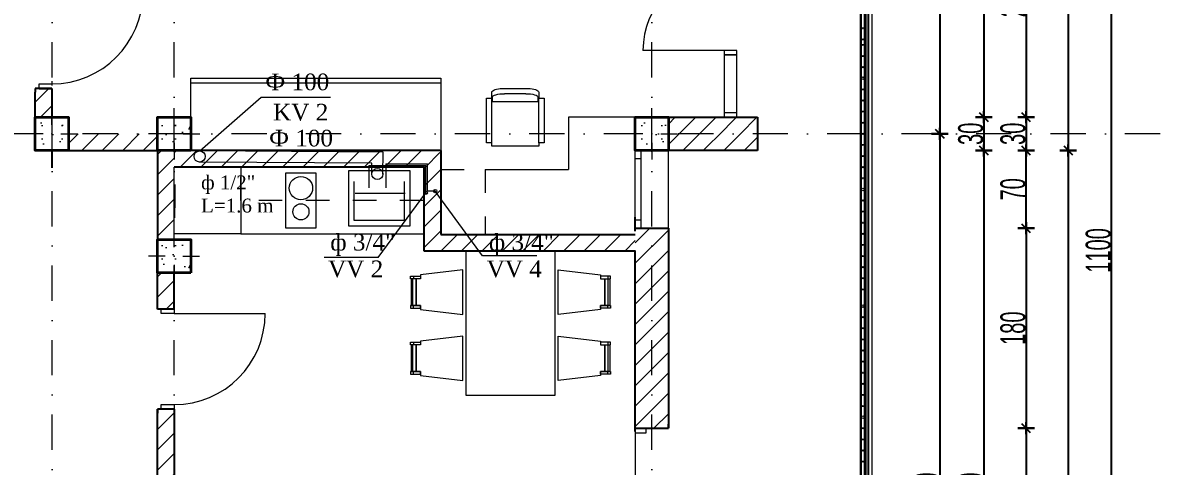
# Model space of a CAD drawing. Header units: millimetres. Extents: x -13678 to 175322, y 9978 to 39678.
# Drawn here: x 70626 to 80867, y 24714 to 28707 of the extents above; entities that cross this region are included whole.
import ezdxf

# ---------------------------------------------------------------- set-up
doc = ezdxf.new("R2010")
doc.units = ezdxf.units.MM
doc.header["$MEASUREMENT"] = 0
doc.set_wipeout_variables(frame=1)
for name, pattern in [('Dashed', [423.333333, 211.666667, -211.666667]), ('Dot & Dashed', [670.277762, 317.5, -176.388889, 0, -176.388874]), ('Wipeout_Contour', [1000, 0, -1000])]:
    doc.linetypes.add(name, pattern=pattern)
doc.layers.get('Defpoints').update_dxf_attribs({"lineweight": 13})
for name, color, linetype, lineweight, true_color in [('2D Drafting - General_Pen_No__5', 7, 'Continuous', 13, 0x40a5ff), ('New_MEP - Electrical_Pen_No__4', 7, 'Continuous', 20, 0x029e21), ('New_Structural - Bearing_Pen_No__168', 7, 'Continuous', 13, 0xfe847a), ('New_Structural - Bearing_Pen_No__169', 7, 'Continuous', 13, 0x68b353), ('New_Structural - Bearing_Pen_No__23', 7, 'Continuous', 20, 0xff6600), ('New_Structural - Bearing_Pen_No__28', 7, 'Continuous', 35, 0xa80f02), ('New_Structural - Bearing_Pen_No__3', 7, 'Continuous', 18, 0xff6600), ('New_Structural - Bearing_Pen_No__69', 7, 'Continuous', 20, 0x71cebe), ('New_Structural - Bearing_Pen_No__89', 7, 'Continuous', 20, 0x71cebe), ('Structural - Bearing_Pen_No__69', 7, 'Continuous', 13, 0x71cebe)]:
    doc.layers.add(name, color=color, linetype=linetype, lineweight=lineweight, true_color=true_color)
for name, color, linetype, lineweight in [('2D Drafting - General_Pen_No__6', 5, 'Continuous', 13), ('Lines_Pen_No__1', 7, 'Continuous', 13), ('New_Interior - Stair & Railing_Pen_No__11', 171, 'Continuous', 18), ('New_Structural - Bearing_Pen_No__20', 1, 'Continuous', 0), ('New_Structural - Bearing_Pen_No__27', 7, 'Continuous', 35), ('Text blocks_Pen_No__1', 7, 'Continuous', 13)]:
    doc.layers.add(name, color=color, linetype=linetype, lineweight=lineweight)
doc.layers.add('New_MEP - Electrical', color=7, linetype='Continuous')
doc.layers.add('New_Structural - Bearing', color=7, linetype='Continuous')
doc.styles.add('GENERATED_STYLE_6', font='times.ttf')
doc.styles.add('PLATEIA', font='CGSAPPS.shx', dxfattribs={"width": 0.6})
doc.dimstyles.new('100v', dxfattribs={"dimtxt": 225, "dimasz": 1, "dimexe": 0.18, "dimexo": 0.0625, "dimgap": 4, "dimtad": 1, "dimdec": 0, "dimlfac": 0.1, "dimzin": 12, "dimdsep": 46, "dimtxsty": 'PLATEIA', "dimblk": 'A$C321216CB', "dimcen": 0.09, "dimse1": 1, "dimse2": 1, "dimclrd": 256, "dimclrt": 256, "dimadec": 3, "dimazin": 0, "dimtfac": 1, "dimtdec": 0, "dimtix": 1, "dimtmove": 2, "dimatfit": 3, "dimldrblk": 'A$C321216CB', "dimfxl": 1, "dimtolj": 1, "dimtzin": 0, "dimlwd": -1, "dimarcsym": 0})
pattern_1 = [(45, (-3804.62, -5199.75), (-91.92388, 91.92388), [])]
pattern_2 = [(45, (-3804.62, -5029.75), (-91.92388, 91.92388), [])]

# ---------------------------------------------------------------- blocks, each defined once
blk = doc.blocks.new('Armchair 01 25[18]', base_point=(70463, 32596))
at = {"layer": 'New_MEP - Electrical_Pen_No__4', "color": 104, "linetype": 'Continuous', "lineweight": 20, "true_color": 0x029e21}
for p, q in [((70511, 32627), (70511, 33027)), ((70511, 32996), (70935, 32996)), ((70517, 32996), (70517, 33038)), ((70627, 33068), (70819, 33068)), ((70929, 32996), (70929, 33038)), ((70935, 32627), (70935, 33027))]:
    blk.add_line(p, q, dxfattribs=at)
at = {"layer": 'New_MEP - Electrical_Pen_No__4', "color": 104, "linetype": 'Continuous', "lineweight": 20, "true_color": 0x029e21, "flags": 128}
blk.add_lwpolyline([(70819, 33116), (70627, 33116), (70608, 33115), (70589, 33114), (70571, 33112), (70555, 33109), (70555, 33108), (70541, 33105), (70530, 33100), (70529, 33100), (70521, 33095), (70520, 33095), (70515, 33089), (70514, 33089), (70514, 33088), (70513, 33087), (70512, 33081), (70511, 33080), (70511, 33080), (70511, 33027), (70463, 33027), (70463, 32627), (70511, 32627), (70511, 32596), (70935, 32596), (70935, 32627), (70983, 32627), (70983, 33027), (70935, 33027), (70935, 33080), (70935, 33080), (70935, 33081), (70933, 33087), (70933, 33088), (70932, 33089), (70932, 33089), (70926, 33095), (70926, 33095), (70917, 33100), (70917, 33100), (70905, 33105), (70892, 33108), (70891, 33109), (70875, 33112), (70858, 33114), (70839, 33115)], close=True, dxfattribs=at)
at = {"layer": 'New_MEP - Electrical_Pen_No__4', "color": 104, "linetype": 'Continuous', "lineweight": 20, "true_color": 0x029e21}
for centre, start_param, end_param in [((70627, 33038), 1.570796, 3.141593), ((70819, 33038), 0, 1.570796)]:
    blk.add_ellipse(centre, major_axis=(110, 0), ratio=0.273279, start_param=start_param, end_param=end_param, dxfattribs=at)
blk = doc.blocks.new('A$C321216CB')
for p, q in [((-54, 0), (54, 0)), ((-38, -38), (38, 38)), ((0, -75), (0, 75))]:
    blk.add_line(p, q)
blk = doc.blocks.new('*D572')
at = {"transparency": 16777216}
blk.add_line((78882, 32006), (78882, 27708), dxfattribs=at)
at = {"layer": 'Defpoints', "color": 0, "transparency": 16777216}
for p in [(78905, 32007), (78597, 27707), (78882, 27707)]:
    blk.add_point(p, dxfattribs=at)
at = {"transparency": 16777216}
for p, rotation in [((78882, 32007), 90), ((78882, 27707), 270)]:
    blk.add_blockref('A$C321216CB', p, dxfattribs=dict(at, rotation=rotation))
at = {"transparency": 16777216, "insert": (78765, 29857), "char_height": 225, "attachment_point": 5, "rotation": 90, "style": 'PLATEIA'}
blk.add_mtext('\\A1;430', dxfattribs=at)
blk = doc.blocks.new('*D573')
at = {"transparency": 16777216}
blk.add_line((78882, 27706), (78882, 21308), dxfattribs=at)
at = {"layer": 'Defpoints', "color": 0, "transparency": 16777216}
for p in [(78597, 27707), (78618, 21307), (78882, 21307)]:
    blk.add_point(p, dxfattribs=at)
at = {"transparency": 16777216}
for p, rotation in [((78882, 27707), 90), ((78882, 21307), 270)]:
    blk.add_blockref('A$C321216CB', p, dxfattribs=dict(at, rotation=rotation))
at = {"transparency": 16777216, "insert": (78765, 24507), "char_height": 225, "attachment_point": 5, "rotation": 90, "style": 'PLATEIA'}
blk.add_mtext('\\A1;640', dxfattribs=at)
blk = doc.blocks.new('*D575')
at = {"transparency": 16777216}
blk.add_line((79278, 31856), (79278, 27858), dxfattribs=at)
at = {"layer": 'Defpoints', "color": 0, "transparency": 16777216}
for p in [(78410, 31857), (77239, 27857), (79278, 27857)]:
    blk.add_point(p, dxfattribs=at)
at = {"transparency": 16777216}
for p, rotation in [((79278, 31857), 90), ((79278, 27857), 270)]:
    blk.add_blockref('A$C321216CB', p, dxfattribs=dict(at, rotation=rotation))
at = {"transparency": 16777216, "insert": (79161, 29857), "char_height": 225, "attachment_point": 5, "rotation": 90, "style": 'PLATEIA'}
blk.add_mtext('\\A1;400', dxfattribs=at)
blk = doc.blocks.new('*D576')
at = {"transparency": 16777216}
blk.add_line((79278, 27856), (79278, 27558), dxfattribs=at)
at = {"layer": 'Defpoints', "color": 0, "transparency": 16777216}
for p in [(76689, 27857), (76538, 27557), (79278, 27557)]:
    blk.add_point(p, dxfattribs=at)
at = {"transparency": 16777216}
for p, rotation in [((79278, 27857), 90), ((79278, 27557), 270)]:
    blk.add_blockref('A$C321216CB', p, dxfattribs=dict(at, rotation=rotation))
at = {"transparency": 16777216, "insert": (79161, 27707), "char_height": 225, "attachment_point": 5, "rotation": 90, "style": 'PLATEIA'}
blk.add_mtext('\\A1;30', dxfattribs=at)
blk = doc.blocks.new('*D577')
at = {"transparency": 16777216}
blk.add_line((79278, 27556), (79278, 21458), dxfattribs=at)
at = {"layer": 'Defpoints', "color": 0, "transparency": 16777216}
for p in [(76439, 27557), (78410, 21457), (79278, 21457)]:
    blk.add_point(p, dxfattribs=at)
at = {"transparency": 16777216}
for p, rotation in [((79278, 27557), 90), ((79278, 21457), 270)]:
    blk.add_blockref('A$C321216CB', p, dxfattribs=dict(at, rotation=rotation))
at = {"transparency": 16777216, "insert": (79161, 24507), "char_height": 225, "attachment_point": 5, "rotation": 90, "style": 'PLATEIA'}
blk.add_mtext('\\A1;610', dxfattribs=at)
blk = doc.blocks.new('*D580')
at = {"transparency": 16777216}
blk.add_line((79658, 29956), (79658, 27858), dxfattribs=at)
at = {"layer": 'Defpoints', "color": 0, "transparency": 16777216}
for p in [(77239, 29957), (77239, 27857), (79658, 27857)]:
    blk.add_point(p, dxfattribs=at)
at = {"transparency": 16777216}
for p, rotation in [((79658, 29957), 90), ((79658, 27857), 270)]:
    blk.add_blockref('A$C321216CB', p, dxfattribs=dict(at, rotation=rotation))
at = {"transparency": 16777216, "insert": (79541, 28907), "char_height": 225, "attachment_point": 5, "rotation": 90, "style": 'PLATEIA'}
blk.add_mtext('\\A1;210', dxfattribs=at)
blk = doc.blocks.new('*D581')
at = {"transparency": 16777216}
blk.add_line((79658, 26856), (79658, 25058), dxfattribs=at)
at = {"layer": 'Defpoints', "color": 0, "transparency": 16777216}
for p in [(76439, 26857), (76439, 25057), (79658, 25057)]:
    blk.add_point(p, dxfattribs=at)
at = {"transparency": 16777216}
for p, rotation in [((79658, 26857), 90), ((79658, 25057), 270)]:
    blk.add_blockref('A$C321216CB', p, dxfattribs=dict(at, rotation=rotation))
at = {"transparency": 16777216, "insert": (79541, 25957), "char_height": 225, "attachment_point": 5, "rotation": 90, "style": 'PLATEIA'}
blk.add_mtext('\\A1;180', dxfattribs=at)
blk = doc.blocks.new('*D582')
at = {"transparency": 16777216}
blk.add_line((79658, 25056), (79658, 22958), dxfattribs=at)
at = {"layer": 'Defpoints', "color": 0, "transparency": 16777216}
for p in [(76439, 25057), (76439, 22957), (79658, 22957)]:
    blk.add_point(p, dxfattribs=at)
at = {"transparency": 16777216}
for p, rotation in [((79658, 25057), 90), ((79658, 22957), 270)]:
    blk.add_blockref('A$C321216CB', p, dxfattribs=dict(at, rotation=rotation))
at = {"transparency": 16777216, "insert": (79541, 24007), "char_height": 225, "attachment_point": 5, "rotation": 90, "style": 'PLATEIA'}
blk.add_mtext('\\A1;210', dxfattribs=at)
blk = doc.blocks.new('*D584')
at = {"transparency": 16777216}
blk.add_line((80426, 32156), (80426, 21158), dxfattribs=at)
at = {"layer": 'Defpoints', "color": 0, "transparency": 16777216}
for p in [(76596, 32157), (76439, 21157), (80426, 21157)]:
    blk.add_point(p, dxfattribs=at)
at = {"transparency": 16777216}
for p, rotation in [((80426, 32157), 90), ((80426, 21157), 270)]:
    blk.add_blockref('A$C321216CB', p, dxfattribs=dict(at, rotation=rotation))
at = {"transparency": 16777216, "insert": (80309, 26657), "char_height": 225, "attachment_point": 5, "rotation": 90, "style": 'PLATEIA'}
blk.add_mtext('\\A1;1100', dxfattribs=at)
blk = doc.blocks.new('*D585')
at = {"transparency": 16777216}
blk.add_line((80038, 32156), (80038, 27558), dxfattribs=at)
at = {"layer": 'Defpoints', "color": 0, "transparency": 16777216}
for p in [(76856, 32157), (77239, 27557), (80038, 27557)]:
    blk.add_point(p, dxfattribs=at)
at = {"transparency": 16777216}
for p, rotation in [((80038, 32157), 90), ((80038, 27557), 270)]:
    blk.add_blockref('A$C321216CB', p, dxfattribs=dict(at, rotation=rotation))
at = {"transparency": 16777216, "insert": (79922, 29857), "char_height": 225, "attachment_point": 5, "rotation": 90, "style": 'PLATEIA'}
blk.add_mtext('\\A1;460', dxfattribs=at)
blk = doc.blocks.new('*D586')
at = {"transparency": 16777216}
blk.add_line((80038, 27556), (80038, 21158), dxfattribs=at)
at = {"layer": 'Defpoints', "color": 0, "transparency": 16777216}
for p in [(77239, 27557), (76439, 21157), (80038, 21157)]:
    blk.add_point(p, dxfattribs=at)
at = {"transparency": 16777216}
for p, rotation in [((80038, 27557), 90), ((80038, 21157), 270)]:
    blk.add_blockref('A$C321216CB', p, dxfattribs=dict(at, rotation=rotation))
at = {"transparency": 16777216, "insert": (79922, 24357), "char_height": 225, "attachment_point": 5, "rotation": 90, "style": 'PLATEIA'}
blk.add_mtext('\\A1;640', dxfattribs=at)
blk = doc.blocks.new('*D617')
at = {"transparency": 16777216}
blk.add_line((79658, 26858), (79658, 27556), dxfattribs=at)
at = {"layer": 'Defpoints', "color": 0, "transparency": 16777216}
for p in [(76439, 27557), (79658, 27557), (76439, 26857)]:
    blk.add_point(p, dxfattribs=at)
at = {"transparency": 16777216}
for p, rotation in [((79658, 27557), 90), ((79658, 26857), 270)]:
    blk.add_blockref('A$C321216CB', p, dxfattribs=dict(at, rotation=rotation))
at = {"transparency": 16777216, "insert": (79541, 27207), "char_height": 225, "attachment_point": 5, "rotation": 90, "style": 'PLATEIA'}
blk.add_mtext('\\A1;70', dxfattribs=at)
blk = doc.blocks.new('*D618')
at = {"transparency": 16777216}
blk.add_line((79658, 27856), (79658, 27558), dxfattribs=at)
at = {"layer": 'Defpoints', "color": 0, "transparency": 16777216}
for p in [(76856, 27857), (77239, 27557), (79658, 27557)]:
    blk.add_point(p, dxfattribs=at)
at = {"transparency": 16777216}
for p, rotation in [((79658, 27857), 90), ((79658, 27557), 270)]:
    blk.add_blockref('A$C321216CB', p, dxfattribs=dict(at, rotation=rotation))
at = {"transparency": 16777216, "insert": (79541, 27707), "char_height": 225, "attachment_point": 5, "rotation": 90, "style": 'PLATEIA'}
blk.add_mtext('\\A1;30', dxfattribs=at)
blk = doc.blocks.new('Column_1', base_point=(2560, 13377))
at = {"color": 254, "linetype": 'Wipeout_Contour', "lineweight": 0, "ltscale": 54481.227726}
blk.add_wipeout([(2410, 13227), (2710, 13227), (2710, 13527), (2410, 13527)], dxfattribs=at).dxf.layer = 'New_Structural - Bearing'
at = {"layer": 'New_Structural - Bearing_Pen_No__169', "linetype": 'Continuous', "lineweight": 13, "true_color": 0x68b353}
h = blk.add_hatch(dxfattribs=at)
h.set_pattern_fill('STRUCTURAL_CONCRETE', color=85, style=0, pattern_type=2)
h.set_pattern_definition([(0, (0, 0), (0, 623.538), [60, -300]), (0, (180, 311.8), (0, 623.538), [60, -300]), (60, (0, 0), (-540, 311.77), [60, -300]), (60, (360, 0), (-540, 311.77), [60, -300]), (120, (60, 0), (540, 311.77), [60, -300]), (120, (420, 0), (540, 311.77), [60, -300]), (0, (0, 60), (0, 120), [0, -120, 0, -180]), (45, (60, 60), (-84.8528, 84.8528), [0, -90, 0, -150])])
h.paths.add_polyline_path([(2410, 13227), (2710, 13227), (2710, 13527), (2410, 13527)])
at = {"layer": 'New_Structural - Bearing_Pen_No__20', "color": 1, "linetype": 'Continuous', "lineweight": 0}
for p, q in [((2560, 13457), (2560, 13607)), ((2480, 13377), (2330, 13377)), ((2640, 13377), (2790, 13377)), ((2560, 13297), (2560, 13147))]:
    blk.add_line(p, q, dxfattribs=at)
blk.add_point((2560, 13377), dxfattribs=at)
at = {"layer": 'New_Structural - Bearing_Pen_No__28', "color": 14, "linetype": 'Continuous', "lineweight": 35, "true_color": 0xa80f02, "flags": 128}
blk.add_lwpolyline([(2410, 13227), (2710, 13227), (2710, 13527), (2410, 13527)], close=True, dxfattribs=at)

msp = doc.modelspace()

# ---------------------------------------------------------------- hatches: boundary and pattern name
at = {"layer": 'New_Structural - Bearing_Pen_No__168', "linetype": 'Continuous', "lineweight": 13, "true_color": 0xfe847a}
h = msp.add_hatch(dxfattribs=at)
h.set_pattern_fill('COMMON_BRICK', color=11, style=0, pattern_type=2)
h.set_pattern_definition([(45, (-3302.67, -5049.75), (-91.92388, 91.92388), [])])
h.paths.add_polyline_path([(70887.1, 28115.8), (70887.1, 27856.6), (70737.1, 27856.6), (70737.1, 28115.8)])
h = msp.add_hatch(dxfattribs=at)
h.set_pattern_fill('COMMON_BRICK', color=11, style=0, pattern_type=2)
h.set_pattern_definition(pattern_1)
h.paths.add_polyline_path([(76939.1, 27556.6), (76439.1, 27556.6), (76439.1, 27856.6), (76939.1, 27856.6)])
h = msp.add_hatch(dxfattribs=at)
h.set_pattern_fill('COMMON_BRICK', color=11, style=0, pattern_type=2)
h.set_pattern_definition(pattern_1)
h.paths.add_polyline_path([(76939.1, 27856.6), (77239.1, 27556.6), (76939.1, 27556.6)])
h = msp.add_hatch(dxfattribs=at)
h.set_pattern_fill('COMMON_BRICK', color=11, style=0, pattern_type=2)
h.set_pattern_definition(pattern_1)
h.paths.add_polyline_path([(77239.1, 27856.6), (77239.1, 27556.6), (76939.1, 27856.6)])
h = msp.add_hatch(dxfattribs=at)
h.set_pattern_fill('COMMON_BRICK', color=11, style=0, pattern_type=2)
h.set_pattern_definition(pattern_2)
h.paths.add_polyline_path([(74389.1, 27407.4), (74389.1, 26801.6), (74239.1, 26801.6), (74239.1, 27407.4)])
h = msp.add_hatch(dxfattribs=at)
h.set_pattern_fill('COMMON_BRICK', color=11, style=0, pattern_type=2)
h.set_pattern_definition([(45, (-3804.62, -5049.75), (-91.92388, 91.92388), [])])
h.paths.add_polyline_path([(76138.1, 26856.6), (76438.1, 26856.6), (76439.1, 25056.6), (76139.1, 25056.6)])
h = msp.add_hatch(dxfattribs=at)
h.set_pattern_fill('COMMON_BRICK', color=11, style=0, pattern_type=2)
h.set_pattern_definition(pattern_2)
h.paths.add_polyline_path([(76139.1, 26651.6), (74239.1, 26651.6), (74239.1, 26801.6), (76139.1, 26801.6)])
h = msp.add_hatch(dxfattribs=at)
h.set_pattern_fill('COMMON_BRICK', color=11, style=0, pattern_type=2)
h.set_pattern_definition([(45, (-4403.59, -5049.75), (-91.92388, 91.92388), [])])
h.paths.add_polyline_path([(71988.1, 21456.6), (71838.1, 21456.6), (71838.1, 25229), (71988.1, 25229)])

# ---------------------------------------------------------------- linework, layer by layer
at = {"layer": '2D Drafting - General_Pen_No__5'}
for p, q in [((73740.2, 27421.9), (74254.1, 27421.9)), ((73740.2, 27421.9), (73740.2, 27221.9)), ((74254.1, 27176.8), (74254.1, 27421.9)), ((73826.3, 26594.3), (74254.1, 27176.8))]:
    msp.add_line(p, q, dxfattribs=at)
at = {"layer": '2D Drafting - General_Pen_No__5', "color": 1}
for p, q in [((73895.8, 27436.9), (74269.1, 27436.9)), ((73895.8, 27436.9), (73895.8, 27221.9)), ((74269.1, 27190.9), (74269.1, 27436.9)), ((74339.6, 27190.9), (74269.1, 27190.9)), ((74766, 26609.3), (74338.3, 27191.8)), ((75254.4, 26609.3), (74766, 26609.3))]:
    msp.add_line(p, q, dxfattribs=at)
at = {"layer": '2D Drafting - General_Pen_No__5', "linetype": 'Continuous'}
msp.add_line((73826.3, 26594.3), (73337.9, 26594.3), dxfattribs=at)
at = {"layer": '2D Drafting - General_Pen_No__6', "linetype": 'Continuous'}
for p, q in [((73868.7, 27344.8), (73870.1, 27541.5)), ((73768.7, 27344.8), (73769.4, 27442.2))]:
    msp.add_line(p, q, dxfattribs=at)
at = {"layer": 'Lines_Pen_No__1', "linetype": 'Continuous'}
for centre, radius in [((73818.7, 27344.8), 50), ((74254.1, 27176.8), 15), ((74339.6, 27190.9), 15)]:
    msp.add_circle(centre, radius, dxfattribs=at)
at = {"layer": 'New_Interior - Stair & Railing_Pen_No__11', "color": 171, "linetype": 'Continuous', "lineweight": 18}
for p, q in [((78169.1, 21219.1), (78169.1, 32065.6)), ((78176.6, 21219.1), (78176.6, 32065.6)), ((78201.6, 32065.6), (78201.6, 21219.1)), ((78209.1, 32065.6), (78209.1, 21219.1)), ((78229.1, 21219.1), (78229.1, 32125.6)), ((78269.1, 32125.6), (78269.1, 21219.1))]:
    msp.add_line(p, q, dxfattribs=at)
for points in [[(78184.1, 28656.6, -1), (78194.1, 28656.6, -1)], [(78184.1, 28556.6, -1), (78194.1, 28556.6, -1)], [(78184.1, 28506.6, -1), (78194.1, 28506.6, -1)], [(78184.1, 28406.6, -1), (78194.1, 28406.6, -1)], [(78184.1, 28306.6, -1), (78194.1, 28306.6, -1)], [(78177.1, 28206.6, -1), (78201.1, 28206.6, -1)], [(78184.1, 28106.6, -1), (78194.1, 28106.6, -1)], [(78184.1, 28006.6, -1), (78194.1, 28006.6, -1)], [(78184.1, 27906.6, -1), (78194.1, 27906.6, -1)], [(78184.1, 27806.6, -1), (78194.1, 27806.6, -1)], [(78184.1, 27706.6, -1), (78194.1, 27706.6, -1)], [(78184.1, 27606.6, -1), (78194.1, 27606.6, -1)], [(78184.1, 27506.6, -1), (78194.1, 27506.6, -1)], [(78184.1, 27406.6, -1), (78194.1, 27406.6, -1)], [(78184.1, 27306.6, -1), (78194.1, 27306.6, -1)], [(78177.1, 27206.6, -1), (78201.1, 27206.6, -1)], [(78184.1, 27106.6, -1), (78194.1, 27106.6, -1)], [(78184.1, 27006.6, -1), (78194.1, 27006.6, -1)], [(78184.1, 26906.6, -1), (78194.1, 26906.6, -1)], [(78184.1, 26806.6, -1), (78194.1, 26806.6, -1)], [(78184.1, 26706.6, -1), (78194.1, 26706.6, -1)], [(78184.1, 26606.6, -1), (78194.1, 26606.6, -1)], [(78184.1, 26506.6, -1), (78194.1, 26506.6, -1)], [(78184.1, 26406.6, -1), (78194.1, 26406.6, -1)], [(78184.1, 26306.6, -1), (78194.1, 26306.6, -1)], [(78177.1, 26156.6, -1), (78201.1, 26156.6, -1)], [(78184.1, 26056.6, -1), (78194.1, 26056.6, -1)], [(78184.1, 25956.6, -1), (78194.1, 25956.6, -1)], [(78184.1, 25856.6, -1), (78194.1, 25856.6, -1)], [(78184.1, 25756.6, -1), (78194.1, 25756.6, -1)], [(78184.1, 25656.6, -1), (78194.1, 25656.6, -1)], [(78184.1, 25556.6, -1), (78194.1, 25556.6, -1)], [(78184.1, 25456.6, -1), (78194.1, 25456.6, -1)], [(78184.1, 25356.6, -1), (78194.1, 25356.6, -1)], [(78184.1, 25256.6, -1), (78194.1, 25256.6, -1)], [(78177.1, 25156.6, -1), (78201.1, 25156.6, -1)], [(78184.1, 25056.6, -1), (78194.1, 25056.6, -1)], [(78184.1, 24956.6, -1), (78194.1, 24956.6, -1)], [(78184.1, 24856.6, -1), (78194.1, 24856.6, -1)], [(78184.1, 24756.6, -1), (78194.1, 24756.6, -1)]]:
    msp.add_lwpolyline(points, format="xyb", close=True, dxfattribs=at)
at = {"layer": 'New_MEP - Electrical_Pen_No__4', "color": 104, "linetype": 'Continuous', "lineweight": 20, "true_color": 0x029e21}
for p, q in [((72139.1, 28166.6), (74389.1, 28166.6)), ((75539.1, 27856.6), (75539.1, 27386.6)), ((74789.1, 27386.6), (75539.1, 27386.6)), ((73610.8, 26926.6), (73610.8, 27276.6)), ((74060.8, 27276.6), (74060.8, 26926.6)), ((73617.3, 27171.6), (74067.3, 27171.6)), ((74060.8, 26926.6), (73610.8, 26926.6)), ((72589.7, 26806.6), (74239.1, 26806.6)), ((74142.3, 26426.3), (74142.3, 26401.3)), ((75892.3, 26426.3), (75892.3, 26401.3)), ((74137.3, 26161.9), (74137.3, 26401.3)), ((75897.3, 26161.9), (75897.3, 26401.3)), ((74142.3, 26136.9), (74142.3, 26161.9)), ((75892.3, 26136.9), (75892.3, 26161.9)), ((74142.3, 25831.2), (74142.3, 25806.2)), ((75892.3, 25831.2), (75892.3, 25806.2)), ((74137.3, 25566.9), (74137.3, 25806.2)), ((75897.3, 25566.9), (75897.3, 25806.2)), ((74142.3, 25541.9), (74142.3, 25566.9)), ((75892.3, 25541.9), (75892.3, 25566.9))]:
    msp.add_line(p, q, dxfattribs=at)
at = {"layer": 'New_MEP - Electrical_Pen_No__4', "color": 104, "linetype": 'Dashed', "lineweight": 20, "true_color": 0x029e21}
for p, q in [((72588.9, 27106.9), (72588.9, 27406.9)), ((74389.1, 27386.6), (74789.1, 27386.6)), ((74789.1, 27386.6), (74789.1, 26801.6)), ((71995.3, 27251.6), (71996.2, 27251.6)), ((71995.3, 26951.6), (71995.3, 27251.6)), ((71996.2, 27251.6), (71996.2, 26951.6)), ((74232.6, 27106.6), (72588.9, 27106.9)), ((71996.2, 26951.6), (71995.3, 26951.6))]:
    msp.add_line(p, q, dxfattribs=at)
at = {"layer": 'New_MEP - Electrical_Pen_No__4', "color": 104, "linetype": 'Continuous', "lineweight": 20, "true_color": 0x029e21, "flags": 128}
for points in [[(72139.1, 28206.6), (74389.1, 28206.6), (74389.1, 27556.6), (72139.1, 27556.6)], [(72588.9, 26806.9), (71988.9, 26806.9), (71988.9, 27406.9), (72588.9, 27406.9)], [(73265.2, 26856.6), (72995.2, 26856.6), (72995.2, 27356.6), (73265.2, 27356.6)], [(74110.8, 26876.6), (73560.8, 26876.6), (73560.8, 27376.6), (74110.8, 27376.6)], [(74617.3, 25351.6), (74617.3, 26651.6), (75417.3, 26651.6), (75417.3, 25351.6)], [(74207.3, 26426.3), (74207.3, 26401.3), (74117.3, 26401.3), (74117.3, 26426.3)], [(74587.3, 26081.6), (74587.3, 26481.6), (74207.3, 26436.4), (74207.3, 26401.3), (74167.3, 26401.3), (74167.3, 26161.9), (74207.3, 26161.9), (74207.3, 26126.8)], [(75447.3, 26081.6), (75447.3, 26481.6), (75827.3, 26436.4), (75827.3, 26401.3), (75867.3, 26401.3), (75867.3, 26161.9), (75827.3, 26161.9), (75827.3, 26126.8)], [(75827.3, 26426.3), (75827.3, 26401.3), (75917.3, 26401.3), (75917.3, 26426.3)], [(74167.3, 26161.9), (74167.3, 26401.3), (74122.3, 26401.3), (74122.3, 26161.9)], [(75867.3, 26161.9), (75867.3, 26401.3), (75912.3, 26401.3), (75912.3, 26161.9)], [(74207.3, 26136.9), (74207.3, 26161.9), (74117.3, 26161.9), (74117.3, 26136.9)], [(75827.3, 26136.9), (75827.3, 26161.9), (75917.3, 26161.9), (75917.3, 26136.9)], [(74207.3, 25831.2), (74207.3, 25806.2), (74117.3, 25806.2), (74117.3, 25831.2)], [(74587.3, 25486.5), (74587.3, 25886.5), (74207.3, 25841.3), (74207.3, 25806.2), (74167.3, 25806.2), (74167.3, 25566.9), (74207.3, 25566.9), (74207.3, 25531.8)], [(75447.3, 25486.5), (75447.3, 25886.5), (75827.3, 25841.3), (75827.3, 25806.2), (75867.3, 25806.2), (75867.3, 25566.9), (75827.3, 25566.9), (75827.3, 25531.8)], [(75827.3, 25831.2), (75827.3, 25806.2), (75917.3, 25806.2), (75917.3, 25831.2)], [(74167.3, 25566.9), (74167.3, 25806.2), (74122.3, 25806.2), (74122.3, 25566.9)], [(75867.3, 25566.9), (75867.3, 25806.2), (75912.3, 25806.2), (75912.3, 25566.9)], [(74207.3, 25541.9), (74207.3, 25566.9), (74117.3, 25566.9), (74117.3, 25541.9)], [(75827.3, 25541.9), (75827.3, 25566.9), (75917.3, 25566.9), (75917.3, 25541.9)]]:
    msp.add_lwpolyline(points, close=True, dxfattribs=at)
msp.add_lwpolyline([(76139.1, 26801.6), (74389.1, 26801.6), (74389.1, 27556.6), (74239.1, 27556.6)], dxfattribs=at)
at = {"layer": 'New_MEP - Electrical_Pen_No__4', "color": 104, "linetype": 'Continuous', "lineweight": 20, "true_color": 0x029e21}
for centre, radius in [((73130.2, 27218.1), 105), ((73130.2, 27005.1), 72.5)]:
    msp.add_circle(centre, radius, dxfattribs=at)
at = {"layer": 'New_Structural - Bearing_Pen_No__20', "color": 1, "linetype": 'Continuous', "lineweight": 0}
for p, q in [((71989.1, 27786.6), (71989.1, 27936.6)), ((71909.1, 27706.6), (71759.1, 27706.6)), ((72069.1, 27706.6), (72219.1, 27706.6)), ((71989.1, 27626.6), (71989.1, 27476.6))]:
    msp.add_line(p, q, dxfattribs=at)
msp.add_point((71989.1, 27706.6), dxfattribs=at)
at = {"layer": 'New_Structural - Bearing_Pen_No__23', "color": 30, "linetype": 'Continuous', "lineweight": 20, "true_color": 0xff6600}
for p, q in [((77054.1, 28456.6), (76939.1, 28456.6)), ((76939.1, 28456.6), (76939.1, 28416.6)), ((76939.1, 28416.6), (77054.1, 28416.6)), ((77054.1, 28416.6), (77054.1, 28456.6)), ((70887.1, 28180.8), (70887.1, 28140.8)), ((70772.1, 28115.8), (70772.1, 28155.8)), ((70772.1, 28155.8), (70887.1, 28155.8)), ((70887.1, 28115.8), (70772.1, 28115.8)), ((76939.1, 27946.6), (76939.1, 27906.6)), ((77054.1, 27896.6), (76939.1, 27896.6)), ((76939.1, 27856.6), (77054.1, 27856.6)), ((77054.1, 27906.6), (77054.1, 27946.6)), ((76139.1, 27481.6), (76139.1, 27556.6)), ((76189.1, 27556.6), (76189.1, 27481.6)), ((76189.1, 27481.6), (76139.1, 27481.6)), ((76139.1, 26856.6), (76139.1, 26931.6)), ((76139.1, 26931.6), (76189.1, 26931.6)), ((76189.1, 26931.6), (76189.1, 26856.6)), ((71873.1, 26089), (71873.1, 26129)), ((71873.1, 26129), (71988.1, 26129)), ((71988.1, 26129), (71988.1, 26089)), ((71988.1, 26089), (71873.1, 26089)), ((71873.1, 25229), (71873.1, 25269)), ((71873.1, 25269), (71988.1, 25269)), ((71988.1, 25229), (71873.1, 25229)), ((71988.1, 25269), (71988.1, 25229)), ((76139.1, 25056.6), (76139.1, 25016.6)), ((76239.1, 25056.6), (76139.1, 25056.6)), ((76139.1, 25016.6), (76239.1, 25016.6)), ((76239.1, 25016.6), (76239.1, 25056.6))]:
    msp.add_line(p, q, dxfattribs=at)
msp.add_lwpolyline([(77054.1, 27856.6), (77054.1, 28416.6), (76939.1, 28416.6), (76939.1, 27856.6)], close=True, dxfattribs=at)
at = {"layer": 'New_Structural - Bearing_Pen_No__27', "color": 7, "linetype": 'Continuous', "lineweight": 25}
for p, q in [((70737.1, 28115.8), (70737.1, 28081.6)), ((70772.1, 28115.8), (70737.1, 28115.8)), ((70772.1, 28115.8), (70737.1, 28115.8)), ((70772.1, 28115.8), (70737.1, 28115.8)), ((70887.1, 28115.8), (70772.1, 28115.8)), ((70772.1, 28115.8), (70887.1, 28115.8)), ((70887.1, 28115.8), (70772.1, 28115.8)), ((70887.1, 28115.8), (70887.1, 27401.6)), ((76939.1, 27856.6), (77054.1, 27856.6)), ((77054.1, 27856.6), (77239.1, 27856.6)), ((77054.1, 27856.6), (77239.1, 27856.6)), ((77054.1, 27856.6), (77239.1, 27856.6)), ((77239.1, 27856.6), (77239.1, 27819.6)), ((77239.1, 27856.6), (77239.1, 27819.6)), ((77239.1, 27856.6), (77239.1, 27819.6)), ((76139.1, 26856.6), (76189.1, 26856.6)), ((76139.1, 26856.6), (76189.1, 26856.6)), ((76139.1, 26856.6), (76189.1, 26856.6)), ((76189.1, 26856.6), (76439.1, 26856.6)), ((76189.1, 26856.6), (76439.1, 26856.6)), ((71838.1, 26129), (71838.1, 26456.6)), ((71988.1, 26129), (71988.1, 26456.6)), ((71838.1, 26129), (71838.1, 26166)), ((71838.1, 26129), (71838.1, 26166)), ((71873.1, 26129), (71838.1, 26129)), ((71873.1, 26129), (71838.1, 26129)), ((71873.1, 26129), (71838.1, 26129)), ((71988.1, 26129), (71873.1, 26129)), ((71988.1, 26129), (71873.1, 26129)), ((71988.1, 26129), (71873.1, 26129)), ((71988.1, 26129), (71988.1, 26166)), ((71988.1, 26129), (71988.1, 26166)), ((71838.1, 25229), (71838.1, 25192)), ((71873.1, 25229), (71838.1, 25229)), ((71873.1, 25229), (71838.1, 25229)), ((71873.1, 25229), (71838.1, 25229)), ((71838.1, 25229), (71838.1, 25192)), ((71838.1, 25229), (71838.1, 25192)), ((71988.1, 25229), (71873.1, 25229)), ((71988.1, 25229), (71873.1, 25229)), ((71988.1, 25229), (71873.1, 25229)), ((71988.1, 25229), (71988.1, 25192)), ((71988.1, 25229), (71988.1, 25192)), ((71988.1, 25229), (71988.1, 25192)), ((76139.1, 25056.6), (76139.1, 25093.6)), ((76139.1, 25056.6), (76139.1, 25093.6)), ((76139.1, 25056.6), (76139.1, 25093.6)), ((76439.1, 25056.6), (76439.1, 25093.6)), ((76439.1, 25056.6), (76439.1, 25093.6)), ((76439.1, 25056.6), (76439.1, 25093.6)), ((76139.1, 25056.6), (76239.1, 25056.6)), ((76139.1, 25056.6), (76239.1, 25056.6)), ((76139.1, 25056.6), (76239.1, 25056.6)), ((76239.1, 25056.6), (76439.1, 25056.6)), ((76239.1, 25056.6), (76439.1, 25056.6)), ((76239.1, 25056.6), (76439.1, 25056.6))]:
    msp.add_line(p, q, dxfattribs=at)
for points in [[(70737.1, 27856.6), (70737.1, 28081.6)], [(76439.1, 27856.6), (76939.1, 27856.6)], [(77239.1, 27856.6), (77239.1, 27556.6)], [(74382, 27556.6), (71989.1, 27556.6)], [(74389.1, 27556.6), (74389.1, 26801.6)], [(76939.1, 27556.6), (76439.1, 27556.6)], [(77239.1, 27556.6), (76939.1, 27556.6)], [(74239.1, 27001.6), (74239.1, 27406.6), (71989.1, 27406.6)], [(74239.1, 26801.6), (74239.1, 27251.6)], [(76139.1, 26831.6), (76139.1, 26956.6)], [(76439.1, 26856.6), (76439.1, 25056.6)], [(74239.1, 26651.6), (74239.1, 26801.6)], [(74389.1, 26801.6), (76139.1, 26801.6)], [(76139.1, 25026.6), (76139.1, 26651.6), (74239.1, 26651.6)], [(71838.1, 21456.6), (71838.1, 25229)], [(71988.1, 25229), (71988.1, 21456.6)]]:
    msp.add_lwpolyline(points, dxfattribs=at)
at = {"layer": 'New_Structural - Bearing_Pen_No__3', "color": 30, "linetype": 'Continuous', "lineweight": 18, "true_color": 0xff6600}
for p, q in [((76939.1, 28456.6), (76209.1, 28456.6)), ((76139.1, 26956.6), (76139.1, 27656.6)), ((76139.1, 27031.6), (76139.1, 27581.6)), ((76189.1, 27581.6), (76189.1, 26931.6)), ((76439.1, 26856.6), (76439.1, 27556.6)), ((71988.1, 26089), (72808.1, 26089)), ((76139.1, 25016.6), (76139.1, 24286.6))]:
    msp.add_line(p, q, dxfattribs=at)
for centre, radius, start, end in [((76939.1, 28456.6), 730, 90, 180), ((70887.1, 28975.8), 820, 270, 0), ((71988.1, 26089), 820, 270, 0)]:
    msp.add_arc(centre, radius, start, end, dxfattribs=at)
at = {"layer": 'New_Structural - Bearing_Pen_No__89', "color": 123, "linetype": 'Continuous', "lineweight": 20, "true_color": 0x71cebe}
msp.add_lwpolyline([(78239.1, 21156.6), (78239.1, 19356.6), (64739.1, 19356.6), (64739.1, 21156.6), (64739.1, 32156.6), (66889.1, 32156.6), (66889.1, 33956.6), (71037.7, 33956.6), (71037.7, 32155.6), (76439.1, 32156.6), (78239.1, 32156.6)], close=True, dxfattribs=at)

# ---------------------------------------------------------------- block references
at = {"layer": 'New_MEP - Electrical', "color": 2, "linetype": 'Continuous', "lineweight": 20, "true_color": 0xffeb28, "xscale": -1}
msp.add_blockref('Armchair 01 25[18]', (75319.6, 27595.9), dxfattribs=at)

# ---------------------------------------------------------------- texts
at = {"layer": 'Text blocks_Pen_No__1', "linetype": 'Continuous', "attachment_point": 1, "style": 'GENERATED_STYLE_6'}
for s, insert, char_height in [('Ф 100', (72809.7, 28248.9), 150), ('Ф 100', (72809.7, 28248.9), 150), ('{\\fTimes New Roman CYR|b0|i0|c204|p18;KV }2', (72879.4, 27976.9), 150), ('Ф 100', (72843.5, 27743.2), 150), ('{\\fTimes New Roman|b0|i0|c204|p18;ф \\fTimes New Roman|b0|i0|c0|p18;1/2\\fTimes New Roman|b0|i0|c204|p18;"\\PL=\\fTimes New Roman|b0|i0|c0|p18;1.6\\fTimes New Roman|b0|i0|c204|p18; m}', (72231, 27332.1), 125), ('ф 3/4"', (73394.4, 26806.5), 150), ('ф 3/4"', (74822.5, 26806.5), 150), ('{\\fTimes New Roman CYR|b0|i0|c204|p18;VV }2', (73374.1, 26566.4), 150), ('{\\fTimes New Roman CYR|b0|i0|c204|p18;VV }4', (74802.2, 26566.4), 150)]:
    msp.add_mtext(s, dxfattribs=dict(at, insert=insert, char_height=char_height))

# ---------------------------------------------------------------- dimensions: what is measured, and where the dimension line sits
for base, p1, p2, picture, middle in [((80426, 21156.6), (76595.7, 32156.6), (76439.1, 21156.6), '*D584', (80309.5, 26656.6)), ((80038.5, 27556.6), (76856.2, 32156.6), (77239.1, 27556.6), '*D585', (79922, 29856.6)), ((78881.5, 27706.6), (78904.7, 32006.6), (78597.1, 27706.6), '*D572', (78765, 29856.6)), ((79277.7, 27856.6), (78409.9, 31856.6), (77239.1, 27856.6), '*D575', (79161.2, 29856.6)), ((79657.7, 27856.6), (77239.1, 29956.6), (77239.1, 27856.6), '*D580', (79541.2, 28906.6)), ((79277.7, 27556.6), (76689.1, 27856.6), (76537.7, 27556.6), '*D576', (79161.2, 27706.6)), ((79657.7, 27556.6), (76856.2, 27856.6), (77239.1, 27556.6), '*D618', (79541.2, 27706.6)), ((78881.5, 21306.6), (78597.1, 27706.6), (78618, 21306.6), '*D573', (78765, 24506.6)), ((79277.7, 21456.6), (76439.1, 27556.6), (78409.9, 21456.6), '*D577', (79161.2, 24506.6)), ((80038.5, 21156.6), (77239.1, 27556.6), (76439.1, 21156.6), '*D586', (79922, 24356.6)), ((79657.7, 27556.6), (76439.1, 26856.6), (76439.1, 27556.6), '*D617', (79541.2, 27206.6)), ((79657.7, 25056.6), (76439.1, 26856.6), (76439.1, 25056.6), '*D581', (79541.2, 25956.6)), ((79657.7, 22956.6), (76439.1, 25056.6), (76439.1, 22956.6), '*D582', (79541.2, 24006.6))]:
    dim = msp.add_linear_dim(base=base, p1=p1, p2=p2, angle=90, dimstyle='100v')
    dim.commit()
    dim.dimension.update_dxf_attribs({"geometry": picture, "text_midpoint": middle})

# ---------------------------------------------------------------- next in the draw order: block references
at = {"layer": 'New_Structural - Bearing', "color": 14, "lineweight": 35, "true_color": 0xa80f02, "xscale": -1}
for p in [(70887.1, 27706.6), (71989.1, 27706.6), (76289.1, 27706.6), (71988.1, 26606.6)]:
    msp.add_blockref('Column_1', p, dxfattribs=at)

# ---------------------------------------------------------------- next in the draw order: hatches: boundary and pattern name
at = {"layer": 'New_Structural - Bearing_Pen_No__168', "linetype": 'Continuous', "lineweight": 13, "true_color": 0xfe847a}
h = msp.add_hatch(dxfattribs=at)
h.set_pattern_fill('COMMON_BRICK', color=11, style=0, pattern_type=2)
h.set_pattern_definition([(45, (-602.67, -4124.75), (-91.92388, 91.92388), [])])
h.paths.add_polyline_path([(71839.1, 27556.6), (71037.1, 27556.6), (71037.1, 27706.6), (71839.1, 27706.6)])
h = msp.add_hatch(dxfattribs=at)
h.set_pattern_fill('COMMON_BRICK', color=11, style=0, pattern_type=2)
h.set_pattern_definition([(45, (-1404.62, -4724.75), (-91.92388, 91.92388), [])])
h.paths.add_polyline_path([(71989.1, 27556.6), (71989.1, 26756.6), (71839.1, 26756.6), (71839.1, 27556.6)])
h = msp.add_hatch(dxfattribs=at)
h.set_pattern_fill('COMMON_BRICK', color=11, style=0, pattern_type=2)
h.set_pattern_definition([(45, (-1554.62, -4274.75), (-91.92388, 91.92388), [])])
h.paths.add_polyline_path([(74382, 27406.6), (71989.1, 27406.6), (71989.1, 27556.6), (74382, 27556.6)])
h = msp.add_hatch(dxfattribs=at)
h.set_pattern_fill('COMMON_BRICK', color=11, style=0, pattern_type=2)
h.set_pattern_definition([(45, (-1403.59, -5824.75), (-91.92388, 91.92388), [])])
h.paths.add_polyline_path([(71988.1, 26456.6), (71988.1, 26129), (71838.1, 26129), (71838.1, 26456.6)])

# ---------------------------------------------------------------- next in the draw order: linework, layer by layer
at = {"layer": '2D Drafting - General_Pen_No__6', "linetype": 'Continuous'}
for p, q in [((73870.1, 27541.5), (72217.5, 27552.9)), ((73769.4, 27442.2), (72217.5, 27452.9))]:
    msp.add_line(p, q, dxfattribs=at)
at = {"layer": '2D Drafting - General_Pen_No__6', "linetype": 'Continuous', "flags": 128}
msp.add_lwpolyline([(72220.2, 27552.8), (72770.9, 28037.2), (73396.1, 28037.2)], dxfattribs=at)
at = {"layer": 'Lines_Pen_No__1', "linetype": 'Continuous'}
msp.add_circle((72217.5, 27502.9), 50, dxfattribs=at)
at = {"layer": 'New_MEP - Electrical_Pen_No__4', "color": 104, "linetype": 'Continuous', "lineweight": 20, "true_color": 0x029e21}
msp.add_line((76139.1, 27856.6), (75539.1, 27856.6), dxfattribs=at)
at = {"layer": 'New_Structural - Bearing_Pen_No__27', "color": 7, "linetype": 'Continuous', "lineweight": 25}
for p, q in [((71037.1, 27556.6), (71839.1, 27556.6)), ((71839.1, 27556.6), (71838.1, 26756.6))]:
    msp.add_line(p, q, dxfattribs=at)
at = {"layer": 'New_Structural - Bearing_Pen_No__69', "linetype": 'Dot & Dashed'}
for p, q in [((70889.1, 16818.1), (70889.1, 35734.3)), ((71989.1, 16818.1), (71989.1, 35729.3)), ((76289.1, 16818.1), (76289.1, 35724.3))]:
    msp.add_line(p, q, dxfattribs=at)
at = {"layer": 'Structural - Bearing_Pen_No__69', "linetype": 'Dot & Dashed'}
msp.add_line((80866.5, 27706.6), (62069.6, 27706.6), dxfattribs=at)

doc.saveas('drawing.dxf')
